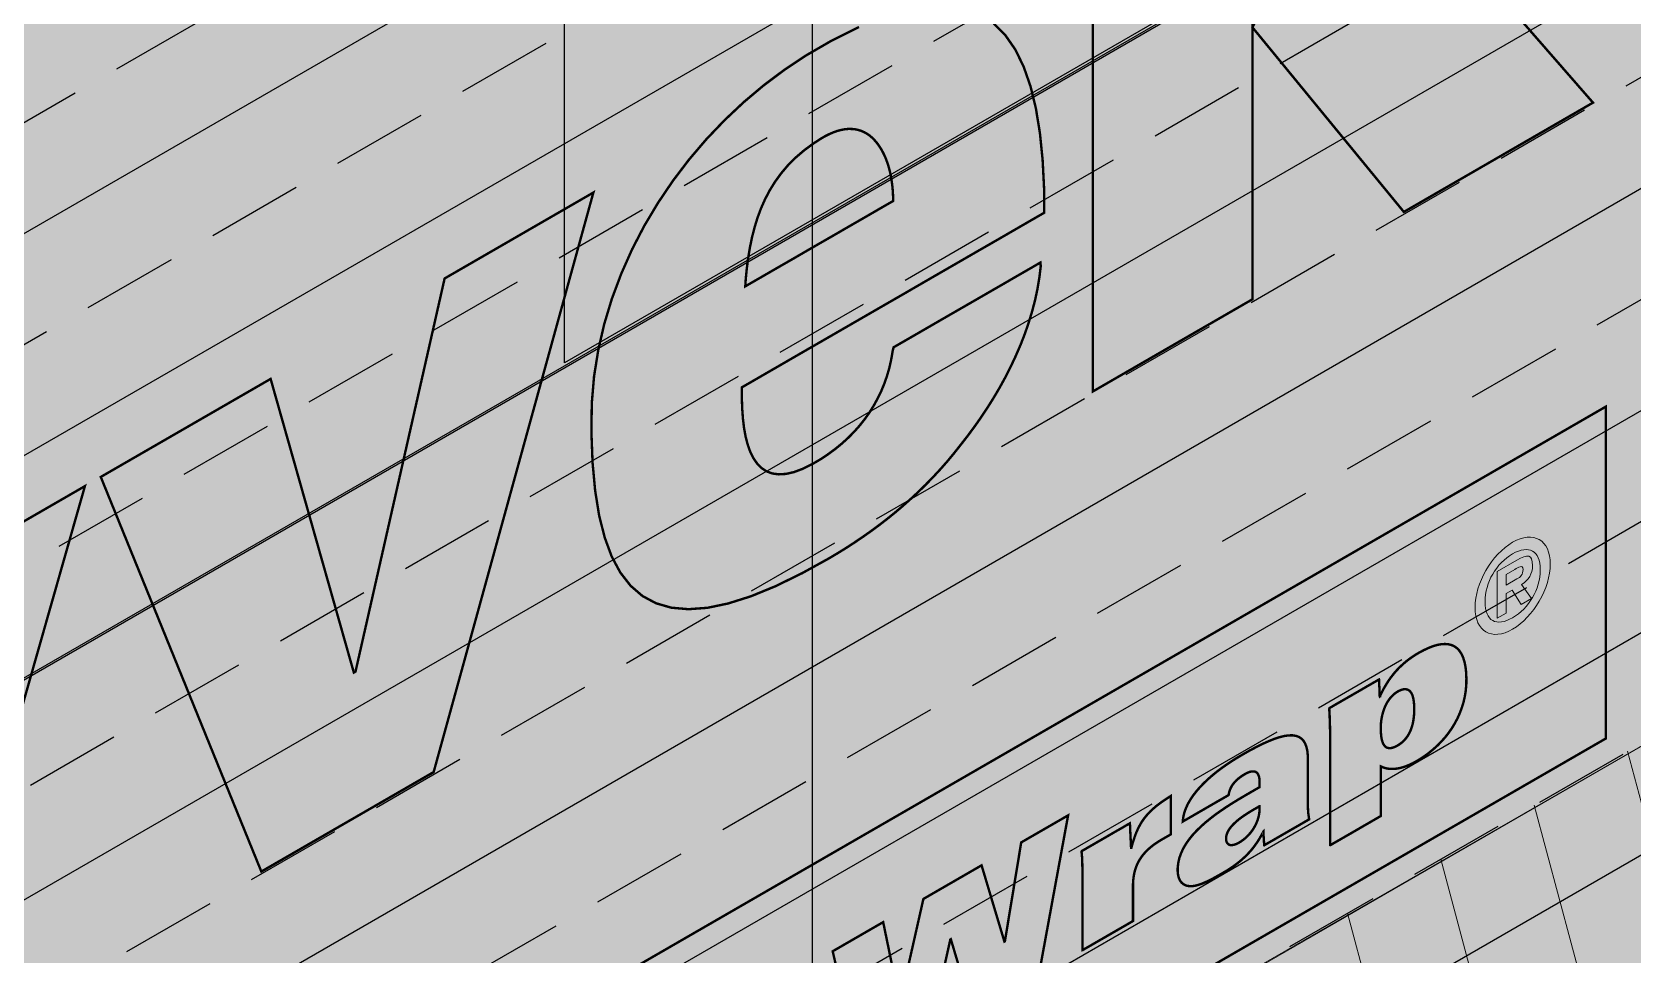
# Model space of a CAD drawing. Extents: x -263.2 to -212.2, y 313.3 to 379.3.
# Drawn here: x -242.835 to -239.714, y 363.277 to 365.076 of the extents above; entities that cross this region are included whole.
import ezdxf

# ---------------------------------------------------------------- set-up
doc = ezdxf.new("R2010")
doc.units = 0
doc.header["$LTSCALE"] = 1.5
doc.header["$MEASUREMENT"] = 0
doc.linetypes.add('DASHED', pattern=[0.75, 0.5, -0.25])
doc.layers.add('brick', color=250, linetype='CONTINUOUS', lineweight=5)
doc.layers.add('Metal Stud', color=250, linetype='CONTINUOUS', lineweight=18)
for name, color, linetype in [('DUPONTLOGO', 250, 'CONTINUOUS'), ('FASTENING', 250, 'CONTINUOUS'), ('StraightFlash', 252, 'CONTINUOUS'), ('STRUCTURE', 250, 'CONTINUOUS'), ('TEXT', 7, 'CONTINUOUS')]:
    doc.layers.add(name, color=color, linetype=linetype)
doc.layers.add('EXTERIOR INSULATION', color=7, linetype='CONTINUOUS', true_color=0xcdd69f)
doc.layers.add('Tyvek CommercialWrap', color=7, linetype='DASHED', true_color=0x00538e)
doc.styles.add('DETAILS', font='sanss___.ttf', dxfattribs={"height": 1})
doc.dimstyles.new('TYVEKDETAILS', dxfattribs={"dimscale": 6, "dimtxt": 1.5, "dimasz": 0.1, "dimexe": 0.75, "dimexo": 0.75, "dimgap": 0.75, "dimtad": 0, "dimtih": 1, "dimtoh": 1, "dimdec": 4, "dimzin": 0, "dimdsep": 46, "dimlunit": 4, "dimtxsty": 'DETAILS', "dimcen": 0.0625, "dimadec": 0, "dimazin": 0, "dimtfac": 1, "dimtdec": 4, "dimtofl": 0, "dimtmove": 0, "dimatfit": 3, "dimfxl": 1, "dimfrac": 2, "dimtolj": 1, "dimtzin": 0, "dimarcsym": 0})

# ---------------------------------------------------------------- blocks, each defined once
blk = doc.blocks.new('SS-DGG')
at = {"layer": 'STRUCTURE'}
h = blk.add_hatch(dxfattribs=at)
h.set_pattern_fill('AR-SAND', color=256, scale=0.25, style=0)
h.set_pattern_definition([(37.5, (15.99485, -57.45396), (-0.0157483, 0.481706), [0, -0.38, 0, -0.425, 0, -0.40625]), (7.5, (15.99485, -57.45396), (0.442444, 0.7055365), [0, -0.205, 0, -0.3425, 0, -0.13125]), (327.5, (15.68735, -57.45396), (0.7785355, 0.0014148), [0, -0.125, 0, -0.45, 0, -0.5875]), (317.5, (15.68735, -57.45396), (0.7515317, 0.219419), [0, -0.0625, 0, -0.295, 0, -0.3375])])
h.paths.add_polyline_path([(-0.0117, 0.0068), (-0.2192, 0.1179), (-8.1193, -4.4432), (-7.9193, -4.5587)])
h.paths.add_polyline_path([(-7.9076, -4.5654), (-8.1193, -4.4432, 0.022024), (-9.3058, -5.9412, 0.0603), (-9.803, -6.8341, 0.04506), (-10.1455, -7.9507, 0.020731), (-10.3947, -9.4372, -0.044799), (-10.5831, -10.3034, -0.020914), (-10.7727, -10.8302, -0.055655), (-11.0762, -11.3876, -0.016125), (-11.6807, -12.1961, -0.033704), (-12.1663, -12.7262), (-13.2257, -13.7367), (-13.0257, -13.8522), (-13.0257, -13.8776), (-12.0006, -12.8999, 0.033704), (-11.4932, -12.3459, 0.016125), (-10.8794, -11.525, 0.055655), (-10.5505, -10.9208, 0.020914), (-10.3541, -10.3752, 0.044799), (-10.1565, -9.467, -0.020731), (-9.9106, -8.0002, -0.04506), (-9.5808, -6.9248, -0.06032), (-9.1114, -6.0821, -0.022567)])
h.paths.add_polyline_path([(-13.0257, -13.8522), (-13.2257, -13.7367), (-13.2275, -16.9246), (-13.0257, -16.8081)])
h.paths.add_polyline_path([(-13.0257, -16.8081), (-13.2275, -16.9246), (-13.2289, -19.2531), (-13.0257, -19.1358)])
h.paths.add_polyline_path([(-13.0257, -19.1358), (-13.2289, -19.2531), (-13.2294, -20.135), (-13.0257, -20.2526)])
at = {"layer": 'STRUCTURE', "true_color": 0xffff42}
blk.add_hatch(color=51, dxfattribs=at).paths.add_polyline_path([(-9.9106, -8.0002, 0.020731), (-10.1565, -9.467, -0.044799), (-10.3541, -10.3752, -0.020914), (-10.5505, -10.9208, -0.055655), (-10.8794, -11.525, -0.016125), (-11.4932, -12.3459, -0.033704), (-12.0006, -12.8999), (-13.0257, -13.8776), (-13.0257, -20.2526), (0, -12.7322), (0, 0), (-7.9076, -4.5654, 0.022896), (-9.128, -6.105, 0.058555), (-9.5808, -6.9248, 0.04506)])
blk = doc.blocks.new('CW logo')
at = {"layer": 'DUPONTLOGO', "lineweight": 35, "true_color": 0x00538e}
h = blk.add_hatch(color=154, dxfattribs=at)
h.paths.add_polyline_path([(0, 2.3551), (-0.3621, 2.1461), (-0.3621, 2.4109), (0.6981, 3.023), (0.6981, 2.7582), (0.3277, 2.5443), (0.3277, 1.443), (0, 1.2538)])
h.paths.add_polyline_path([(1.5206, 3.0816), (1.0732, 1.5101), (0.7864, 1.3445), (0.9027, 1.7466), (0.5586, 2.5262), (0.8913, 2.7183), (1.0535, 2.1515), (1.0568, 2.1534), (1.2338, 2.916)])
h.paths.add_polyline_path([(1.8645, 2.3303), (1.5515, 3.0995), (1.8826, 3.2906), (2.0448, 2.7182), (2.0481, 2.7201), (2.2218, 3.4864), (2.5118, 3.6539), (2.2004, 2.5242)])
h.paths.add_polyline_path([(2.8011, 3.2741), (2.8012, 3.2529), (2.8019, 3.2325), (2.8033, 3.2131), (2.8055, 3.1948), (2.8086, 3.1778), (2.8127, 3.1622), (2.8177, 3.1481), (2.8239, 3.1358), (2.8312, 3.1253), (2.8397, 3.1167), (2.8495, 3.1104), (2.8606, 3.1062), (2.8732, 3.1046), (2.8873, 3.1054), (2.903, 3.109), (2.9202, 3.1155), (2.9392, 3.1249), (2.9553, 3.1344), (2.9695, 3.1439), (2.9831, 3.1539), (2.996, 3.1644), (3.0082, 3.1755), (3.0197, 3.1871), (3.0304, 3.1991), (3.0404, 3.2117), (3.0497, 3.2247), (3.0581, 3.2382), (3.0658, 3.2522), (3.0728, 3.2665), (3.0789, 3.2813), (3.0842, 3.2965), (3.0887, 3.312), (3.0923, 3.328), (3.0951, 3.3443), (3.097, 3.3522), (3.1027, 3.3555), (3.1133, 3.3616), (3.1279, 3.37), (3.1459, 3.3804), (3.1668, 3.3925), (3.1896, 3.4057), (3.2139, 3.4197), (3.2389, 3.4341), (3.2639, 3.4485), (3.2883, 3.4626), (3.3114, 3.4759), (3.3324, 3.4881), (3.3508, 3.4987), (3.3659, 3.5074), (3.3769, 3.5138), (3.3832, 3.5174), (3.3839, 3.5107), (3.3812, 3.4883), (3.3775, 3.466), (3.3727, 3.4438), (3.3669, 3.4217), (3.3602, 3.3998), (3.3527, 3.378), (3.3443, 3.3565), (3.3351, 3.3353), (3.3253, 3.3144), (3.3148, 3.2937), (3.3037, 3.2735), (3.292, 3.2537), (3.2798, 3.2342), (3.2672, 3.2153), (3.2542, 3.1968), (3.2409, 3.1789), (3.2274, 3.1616), (3.2146, 3.1454), (3.2015, 3.1296), (3.1879, 3.1142), (3.174, 3.0992), (3.1598, 3.0846), (3.1453, 3.0704), (3.1305, 3.0567), (3.1154, 3.0433), (3.1001, 3.0303), (3.0845, 3.0177), (3.0687, 3.0055), (3.0527, 2.9937), (3.0365, 2.9823), (3.0201, 2.9712), (3.0036, 2.9605), (2.9869, 2.9502), (2.9702, 2.9403), (2.9189, 2.912), (2.867, 2.8866), (2.819, 2.8669), (2.7747, 2.8529), (2.7342, 2.8444), (2.6973, 2.8417), (2.6639, 2.8446), (2.634, 2.8532), (2.6075, 2.8674), (2.5843, 2.8874), (2.5643, 2.9131), (2.5475, 2.9444), (2.5338, 2.9816), (2.523, 3.0244), (2.5152, 3.073), (2.5102, 3.1274), (2.5079, 3.1875), (2.5087, 3.2437), (2.5131, 3.2956), (2.5213, 3.3468), (2.5329, 3.3974), (2.5479, 3.447), (2.5661, 3.4956), (2.5872, 3.5431), (2.6111, 3.5892), (2.6378, 3.6338), (2.6669, 3.6769), (2.6983, 3.7182), (2.7319, 3.7576), (2.7675, 3.7949), (2.8049, 3.8301), (2.844, 3.863), (2.8846, 3.8934), (2.9265, 3.9212), (2.9757, 3.9497), (3.0296, 3.9767), (3.0792, 3.9968), (3.1245, 4.0102), (3.1656, 4.0171), (3.2028, 4.0177), (3.2362, 4.0122), (3.2659, 4.0008), (3.292, 3.9836), (3.3147, 3.9608), (3.3342, 3.9327), (3.3505, 3.8994), (3.3639, 3.861), (3.3744, 3.8179), (3.3822, 3.7701), (3.3875, 3.7179), (3.3904, 3.6614), (3.3907, 3.6145), (3.3825, 3.6098), (3.3641, 3.5992), (3.3368, 3.5834), (3.3021, 3.5633), (3.2612, 3.5398), (3.2157, 3.5135), (3.1668, 3.4853), (3.1161, 3.4559), (3.0647, 3.4263), (3.0143, 3.3972), (2.966, 3.3693), (2.9214, 3.3436), (2.8818, 3.3207), (2.8486, 3.3015), (2.8232, 3.2868), (2.8069, 3.2774)])
h.paths.add_polyline_path([(3.4854, 3.2661), (3.4854, 4.6323), (3.7967, 4.812), (3.7967, 3.4459)])
h.paths.add_polyline_path([(3.7967, 3.9757), (4.0803, 4.5594), (4.4195, 4.7553), (4.1409, 4.1952), (4.4604, 3.8291), (4.0917, 3.6161)])
h.paths.add_polyline_path([(3.0072, 3.5861), (3.031, 3.5998), (3.0523, 3.6121), (3.0702, 3.6225), (3.0841, 3.6305), (3.0961, 3.6374), (3.096, 3.6468), (3.0955, 3.6559), (3.0948, 3.6649), (3.0937, 3.6736), (3.0924, 3.6821), (3.0908, 3.6904), (3.0889, 3.6984), (3.0868, 3.7061), (3.0843, 3.7135), (3.0816, 3.7207), (3.0786, 3.7275), (3.0753, 3.734), (3.0718, 3.7402), (3.0679, 3.746), (3.0639, 3.7514), (3.0595, 3.7564), (3.0549, 3.761), (3.0501, 3.7651), (3.0449, 3.7686), (3.0396, 3.7716), (3.0339, 3.7741), (3.028, 3.7759), (3.0218, 3.7772), (3.0154, 3.7778), (3.0087, 3.7779), (3.0018, 3.7772), (2.9946, 3.7759), (2.9871, 3.7739), (2.9794, 3.7711), (2.9714, 3.7677), (2.9631, 3.7635), (2.9546, 3.7585), (2.9405, 3.7493), (2.9224, 3.736), (2.9059, 3.7218), (2.8911, 3.707), (2.8779, 3.6914), (2.8661, 3.6752), (2.8557, 3.6584), (2.8466, 3.6411), (2.8386, 3.6232), (2.8318, 3.6048), (2.826, 3.586), (2.8211, 3.5668), (2.817, 3.5472), (2.8137, 3.5272), (2.811, 3.5069), (2.8089, 3.4864), (2.8079, 3.471), (2.8125, 3.4737), (2.8227, 3.4796), (2.8377, 3.4882), (2.8565, 3.4991), (2.8785, 3.5118), (2.9029, 3.5258), (2.9287, 3.5408), (2.9552, 3.5561), (2.9817, 3.5713)], flags=16)
at = {"layer": 'DUPONTLOGO', "color": 154, "lineweight": 35, "true_color": 0x00538e, "const_width": 0.00471}
for points in [[(3.4854, 3.2661), (3.4854, 4.6323), (3.7967, 4.812), (3.7967, 3.4459), (3.4854, 3.2661)], [(3.7967, 3.9757), (4.0803, 4.5594), (4.4195, 4.7553), (4.1409, 4.1952), (4.4604, 3.8291), (4.0917, 3.6161), (3.7967, 3.9757)], [(3.292, 3.9836), (3.3147, 3.9608), (3.3342, 3.9327), (3.3505, 3.8994), (3.3639, 3.861), (3.3744, 3.8179), (3.3822, 3.7701), (3.3875, 3.7179), (3.3904, 3.6614), (3.3907, 3.6145), (3.3825, 3.6098), (3.3641, 3.5992), (3.3368, 3.5834), (3.3021, 3.5633), (3.2612, 3.5398), (3.2157, 3.5135), (3.1668, 3.4853), (3.1161, 3.4559), (3.0647, 3.4263), (3.0143, 3.3972), (2.966, 3.3693), (2.9214, 3.3436), (2.8818, 3.3207), (2.8486, 3.3015), (2.8232, 3.2868), (2.8069, 3.2774), (2.8011, 3.2741), (2.8012, 3.2529), (2.8019, 3.2325), (2.8033, 3.2131), (2.8055, 3.1948), (2.8086, 3.1778), (2.8127, 3.1622), (2.8177, 3.1481), (2.8239, 3.1358), (2.8312, 3.1253), (2.8397, 3.1167), (2.8495, 3.1104), (2.8606, 3.1062), (2.8732, 3.1046), (2.8873, 3.1054), (2.903, 3.109), (2.9202, 3.1155), (2.9392, 3.1249), (2.9553, 3.1344), (2.9695, 3.1439), (2.9831, 3.1539), (2.996, 3.1644), (3.0082, 3.1755), (3.0197, 3.1871), (3.0304, 3.1991), (3.0404, 3.2117), (3.0497, 3.2247), (3.0581, 3.2382), (3.0658, 3.2522), (3.0728, 3.2665), (3.0789, 3.2813), (3.0842, 3.2965), (3.0887, 3.312), (3.0923, 3.328), (3.0951, 3.3443), (3.097, 3.3522), (3.1027, 3.3555), (3.1133, 3.3616), (3.1279, 3.37), (3.1459, 3.3804), (3.1668, 3.3925), (3.1896, 3.4057), (3.2139, 3.4197), (3.2389, 3.4341), (3.2639, 3.4485), (3.2883, 3.4626), (3.3114, 3.4759), (3.3324, 3.4881), (3.3508, 3.4987), (3.3659, 3.5074), (3.3769, 3.5138), (3.3832, 3.5174), (3.3839, 3.5107), (3.3812, 3.4883), (3.3775, 3.466), (3.3727, 3.4438), (3.3669, 3.4217), (3.3602, 3.3998), (3.3527, 3.378), (3.3443, 3.3565), (3.3351, 3.3353), (3.3253, 3.3144), (3.3148, 3.2937), (3.3037, 3.2735), (3.292, 3.2537), (3.2798, 3.2342), (3.2672, 3.2153), (3.2542, 3.1968), (3.2409, 3.1789), (3.2274, 3.1616), (3.2146, 3.1454), (3.2015, 3.1296), (3.1879, 3.1142), (3.174, 3.0992), (3.1598, 3.0846), (3.1453, 3.0704), (3.1305, 3.0567), (3.1154, 3.0433), (3.1001, 3.0303), (3.0845, 3.0177), (3.0687, 3.0055), (3.0527, 2.9937), (3.0365, 2.9823), (3.0201, 2.9712), (3.0036, 2.9605), (2.9869, 2.9502), (2.9702, 2.9403), (2.9189, 2.912), (2.867, 2.8866), (2.819, 2.8669), (2.7747, 2.8529), (2.7342, 2.8444), (2.6973, 2.8417), (2.6639, 2.8446), (2.634, 2.8532), (2.6075, 2.8674), (2.5843, 2.8874), (2.5643, 2.9131), (2.5475, 2.9444), (2.5338, 2.9816), (2.523, 3.0244), (2.5152, 3.073), (2.5102, 3.1274), (2.5079, 3.1875), (2.5087, 3.2437), (2.5131, 3.2956), (2.5213, 3.3468), (2.5329, 3.3974), (2.5479, 3.447), (2.5661, 3.4956), (2.5872, 3.5431), (2.6111, 3.5892), (2.6378, 3.6338), (2.6669, 3.6769), (2.6983, 3.7182), (2.7319, 3.7576), (2.7675, 3.7949), (2.8049, 3.8301), (2.844, 3.863), (2.8846, 3.8934), (2.9265, 3.9212), (2.9757, 3.9497), (3.0296, 3.9767)], [(1.8645, 2.3303), (1.5515, 3.0995), (1.8826, 3.2906), (2.0448, 2.7182), (2.0481, 2.7201), (2.2218, 3.4864), (2.5118, 3.6539), (2.2004, 2.5242), (1.8645, 2.3303)], [(4.4855, 2.5897), (4.4855, 3.2366), (0, 0.647), (0, 0), (4.4855, 2.5897)], [(1.5206, 3.0816), (1.0732, 1.5101), (0.7864, 1.3445), (0.9027, 1.7466), (0.5586, 2.5262), (0.8913, 2.7183), (1.0535, 2.1515), (1.0568, 2.1534), (1.2338, 2.916), (1.5206, 3.0816)], [(2.9783, 2.1749), (3.0767, 2.2317), (3.1089, 2.0759), (3.1098, 2.0765), (3.1551, 2.2769), (3.2685, 2.3424), (3.313, 2.1938), (3.314, 2.1944), (3.3458, 2.3871), (3.4372, 2.4398), (3.3799, 2.1277), (3.2517, 2.0537), (3.2086, 2.1984), (3.2076, 2.1978), (3.1641, 2.0031), (3.0349, 1.9285), (2.9783, 2.1749)]]:
    blk.add_lwpolyline(points, dxfattribs=at)
for points in [[(3.0961, 3.6374), (3.096, 3.6468), (3.0955, 3.6559), (3.0948, 3.6649), (3.0937, 3.6736), (3.0924, 3.6821), (3.0908, 3.6904), (3.0889, 3.6984), (3.0868, 3.7061), (3.0843, 3.7135), (3.0816, 3.7207), (3.0786, 3.7275), (3.0753, 3.734), (3.0718, 3.7402), (3.0679, 3.746), (3.0639, 3.7514), (3.0595, 3.7564), (3.0549, 3.761), (3.0501, 3.7651), (3.0449, 3.7686), (3.0396, 3.7716), (3.0339, 3.7741), (3.028, 3.7759), (3.0218, 3.7772), (3.0154, 3.7778), (3.0087, 3.7779), (3.0018, 3.7772), (2.9946, 3.7759), (2.9871, 3.7739), (2.9794, 3.7711), (2.9714, 3.7677), (2.9631, 3.7635), (2.9546, 3.7585), (2.9405, 3.7493), (2.9224, 3.736), (2.9059, 3.7218), (2.8911, 3.707), (2.8779, 3.6914), (2.8661, 3.6752), (2.8557, 3.6584), (2.8466, 3.6411), (2.8386, 3.6232), (2.8318, 3.6048), (2.826, 3.586), (2.8211, 3.5668), (2.817, 3.5472), (2.8137, 3.5272), (2.811, 3.5069), (2.8089, 3.4864), (2.8079, 3.471), (2.8125, 3.4737), (2.8227, 3.4796), (2.8377, 3.4882), (2.8565, 3.4991), (2.8785, 3.5118), (2.9029, 3.5258), (2.9287, 3.5408), (2.9552, 3.5561), (2.9817, 3.5713), (3.0072, 3.5861), (3.031, 3.5998), (3.0523, 3.6121), (3.0702, 3.6225), (3.0841, 3.6305), (3.093, 3.6356)], [(3.9483, 2.5764), (3.9482, 2.5799), (3.9482, 2.5837), (3.9482, 2.5875), (3.9481, 2.5915), (3.9481, 2.5956), (3.948, 2.5998), (3.9479, 2.6041), (3.9478, 2.6084), (3.9477, 2.6128), (3.9476, 2.6172), (3.9475, 2.6216), (3.9473, 2.626), (3.9471, 2.6303), (3.947, 2.6347), (3.9468, 2.6389), (3.9465, 2.6431), (3.9463, 2.6473), (3.9466, 2.6489), (3.9487, 2.6501), (3.9523, 2.6522), (3.9572, 2.6551), (3.9633, 2.6586), (3.9703, 2.6626), (3.9779, 2.667), (3.9861, 2.6717), (3.9944, 2.6765), (4.0028, 2.6813), (4.0109, 2.686), (4.0186, 2.6905), (4.0257, 2.6946), (4.0318, 2.6981), (4.0369, 2.701), (4.0406, 2.7032), (4.0428, 2.7045), (4.0433, 2.7047), (4.0434, 2.7043), (4.0434, 2.7032), (4.0435, 2.7017), (4.0435, 2.6998), (4.0436, 2.6975), (4.0437, 2.695), (4.0438, 2.6923), (4.044, 2.6895), (4.0441, 2.6867), (4.0442, 2.6839), (4.0443, 2.6812), (4.0444, 2.6788), (4.0445, 2.6766), (4.0445, 2.6747), (4.0446, 2.6733), (4.0446, 2.6723), (4.0447, 2.672), (4.0447, 2.672), (4.0447, 2.672), (4.0447, 2.672), (4.0447, 2.672), (4.0448, 2.6721), (4.0448, 2.6721), (4.0449, 2.6721), (4.045, 2.6721), (4.045, 2.6722), (4.0451, 2.6722), (4.0451, 2.6722), (4.0452, 2.6723), (4.0452, 2.6723), (4.0453, 2.6723), (4.0453, 2.6723), (4.0453, 2.6724), (4.0453, 2.6724), (4.0467, 2.6754), (4.0495, 2.681), (4.0523, 2.6865), (4.0554, 2.6919), (4.0586, 2.6972), (4.062, 2.7025), (4.0656, 2.7077), (4.0695, 2.7127), (4.0735, 2.7177), (4.0778, 2.7226), (4.0823, 2.7273), (4.0871, 2.7319), (4.0921, 2.7364), (4.0973, 2.7408), (4.1029, 2.745), (4.1087, 2.7491), (4.1148, 2.7531), (4.1217, 2.7572), (4.1311, 2.7621), (4.14, 2.7663), (4.1486, 2.7696), (4.1568, 2.772), (4.1645, 2.7734), (4.1717, 2.7739), (4.1785, 2.7734), (4.1847, 2.7718), (4.1904, 2.7692), (4.1955, 2.7655), (4.2001, 2.7606), (4.204, 2.7546), (4.2073, 2.7474), (4.2099, 2.739), (4.2119, 2.7293), (4.2131, 2.7184), (4.2136, 2.7061), (4.2134, 2.6941), (4.2123, 2.6826), (4.2105, 2.6713), (4.208, 2.6603), (4.2047, 2.6496), (4.2008, 2.6392), (4.1963, 2.6291), (4.1911, 2.6193), (4.1854, 2.6099), (4.1791, 2.6008), (4.1723, 2.5921), (4.1649, 2.5838), (4.1572, 2.5759), (4.1489, 2.5685), (4.1403, 2.5614), (4.1313, 2.5548), (4.1219, 2.5487), (4.1143, 2.5443), (4.1092, 2.5415), (4.1042, 2.5391), (4.0993, 2.537), (4.0946, 2.5352), (4.09, 2.5337), (4.0856, 2.5325), (4.0813, 2.5315), (4.0772, 2.5309), (4.0732, 2.5304), (4.0693, 2.5303), (4.0656, 2.5304), (4.0621, 2.5307), (4.0586, 2.5312), (4.0554, 2.532), (4.0522, 2.533), (4.0493, 2.5342), (4.0467, 2.5354), (4.0467, 2.5343), (4.0467, 2.5316), (4.0467, 2.5273), (4.0467, 2.5218), (4.0467, 2.5153), (4.0467, 2.508), (4.0467, 2.5001), (4.0467, 2.4919), (4.0467, 2.4835), (4.0467, 2.4752), (4.0467, 2.4673), (4.0467, 2.4599), (4.0467, 2.4532), (4.0467, 2.4475), (4.0467, 2.443), (4.0467, 2.4399), (4.0467, 2.4385), (4.0462, 2.4382), (4.0439, 2.4369), (4.0401, 2.4347), (4.035, 2.4317), (4.0287, 2.4281), (4.0216, 2.424), (4.0138, 2.4195), (4.0055, 2.4147), (3.9971, 2.4098), (3.9886, 2.4049), (3.9804, 2.4002), (3.9726, 2.3957), (3.9655, 2.3916), (3.9594, 2.3881), (3.9543, 2.3852), (3.9507, 2.383), (3.9486, 2.3818), (3.9482, 2.3819), (3.9482, 2.385), (3.9482, 2.3915), (3.9482, 2.4007), (3.9482, 2.4123), (3.9482, 2.4259), (3.9482, 2.4409), (3.9482, 2.457), (3.9482, 2.4736), (3.9482, 2.4904), (3.9482, 2.5069), (3.9482, 2.5227), (3.9483, 2.5372), (3.9483, 2.5501), (3.9483, 2.5609), (3.9483, 2.5692), (3.9483, 2.5745)], [(4.0791, 2.5757), (4.0839, 2.5788), (4.0883, 2.5822), (4.0922, 2.5859), (4.0956, 2.5898), (4.0987, 2.5939), (4.1013, 2.5982), (4.1036, 2.6027), (4.1056, 2.6073), (4.1072, 2.6121), (4.1086, 2.6169), (4.1097, 2.6217), (4.1105, 2.6267), (4.1111, 2.6316), (4.1116, 2.6364), (4.1118, 2.6413), (4.1119, 2.646), (4.1119, 2.6514), (4.1116, 2.6567), (4.1111, 2.6616), (4.1104, 2.6662), (4.1095, 2.6703), (4.1083, 2.674), (4.1069, 2.6772), (4.1052, 2.6799), (4.1033, 2.6822), (4.101, 2.6839), (4.0985, 2.6851), (4.0958, 2.6857), (4.0927, 2.6858), (4.0893, 2.6852), (4.0856, 2.684), (4.0816, 2.6822), (4.0776, 2.6799), (4.074, 2.6773), (4.0706, 2.6744), (4.0675, 2.6712), (4.0645, 2.6677), (4.0617, 2.6639), (4.0591, 2.6598), (4.0568, 2.6555), (4.0547, 2.6509), (4.0528, 2.6461), (4.0512, 2.6411), (4.0498, 2.636), (4.0486, 2.6306), (4.0477, 2.6252), (4.0471, 2.6196), (4.0468, 2.6139), (4.0467, 2.6084), (4.0468, 2.6037), (4.0471, 2.5992), (4.0475, 2.5948), (4.0481, 2.5906), (4.0489, 2.5866), (4.05, 2.583), (4.0513, 2.5798), (4.053, 2.5769), (4.0549, 2.5745), (4.0572, 2.5727), (4.0598, 2.5714), (4.0628, 2.5708), (4.0662, 2.5709), (4.07, 2.5717), (4.0743, 2.5733)], [(3.6608, 2.4278), (3.6612, 2.4322), (3.6618, 2.4367), (3.6627, 2.441), (3.6639, 2.4454), (3.6653, 2.4497), (3.667, 2.454), (3.6689, 2.4583), (3.671, 2.4626), (3.6733, 2.4668), (3.6759, 2.471), (3.6786, 2.4752), (3.6815, 2.4793), (3.6846, 2.4833), (3.6878, 2.4874), (3.6913, 2.4914), (3.6948, 2.4953), (3.6985, 2.4992), (3.7023, 2.5031), (3.7063, 2.5069), (3.7103, 2.5107), (3.7144, 2.5143), (3.7186, 2.5179), (3.7229, 2.5215), (3.7273, 2.525), (3.7317, 2.5284), (3.7361, 2.5317), (3.7406, 2.5349), (3.7452, 2.5381), (3.7497, 2.5412), (3.7542, 2.5442), (3.7588, 2.5471), (3.7633, 2.55), (3.7678, 2.5527), (3.7723, 2.5554), (3.7768, 2.558), (3.7901, 2.5656), (3.8038, 2.5729), (3.8166, 2.5793), (3.8285, 2.5846), (3.8395, 2.589), (3.8496, 2.5923), (3.8588, 2.5945), (3.8672, 2.5957), (3.8747, 2.5958), (3.8813, 2.5948), (3.8871, 2.5927), (3.892, 2.5895), (3.8961, 2.5851), (3.8994, 2.5796), (3.9019, 2.5729), (3.9036, 2.565), (3.9045, 2.5559), (3.9047, 2.5488), (3.9047, 2.5474), (3.9047, 2.5445), (3.9047, 2.5403), (3.9047, 2.5349), (3.9047, 2.5286), (3.9047, 2.5216), (3.9047, 2.5142), (3.9047, 2.5064), (3.9047, 2.4985), (3.9047, 2.4907), (3.9047, 2.4832), (3.9047, 2.4763), (3.9047, 2.4701), (3.9047, 2.4648), (3.9047, 2.4606), (3.9047, 2.4578), (3.9047, 2.4565), (3.9047, 2.4555), (3.9047, 2.4543), (3.9048, 2.4531), (3.9048, 2.4518), (3.9049, 2.4505), (3.905, 2.4493), (3.9051, 2.448), (3.9052, 2.4466), (3.9053, 2.4453), (3.9054, 2.4439), (3.9056, 2.4425), (3.9058, 2.4411), (3.9059, 2.4396), (3.9062, 2.4381), (3.9064, 2.4366), (3.9066, 2.435), (3.9069, 2.4334), (3.9071, 2.432), (3.906, 2.4314), (3.9034, 2.4299), (3.8995, 2.4277), (3.8945, 2.4248), (3.8887, 2.4214), (3.8821, 2.4176), (3.8751, 2.4136), (3.8677, 2.4093), (3.8602, 2.405), (3.8528, 2.4007), (3.8457, 2.3966), (3.8391, 2.3928), (3.8331, 2.3893), (3.8279, 2.3864), (3.8238, 2.384), (3.821, 2.3824), (3.8196, 2.3815), (3.8195, 2.3816), (3.8194, 2.3821), (3.8194, 2.3831), (3.8193, 2.3844), (3.8192, 2.3861), (3.8191, 2.3879), (3.8189, 2.39), (3.8188, 2.3922), (3.8186, 2.3945), (3.8185, 2.3968), (3.8183, 2.399), (3.8182, 2.4011), (3.8181, 2.403), (3.818, 2.4048), (3.8179, 2.4062), (3.8178, 2.4073), (3.8178, 2.408), (3.8176, 2.4078), (3.8143, 2.4015), (3.8108, 2.3955), (3.8073, 2.3897), (3.8035, 2.3842), (3.7997, 2.3789), (3.7957, 2.3738), (3.7915, 2.369), (3.7872, 2.3643), (3.7827, 2.3598), (3.7781, 2.3555), (3.7733, 2.3513), (3.7684, 2.3473), (3.7633, 2.3434), (3.758, 2.3396), (3.7526, 2.336), (3.7471, 2.3324), (3.7413, 2.329), (3.7366, 2.3262), (3.733, 2.3242), (3.7294, 2.3222), (3.7259, 2.3202), (3.7224, 2.3183), (3.7189, 2.3164), (3.7154, 2.3146), (3.712, 2.3129), (3.7086, 2.3113), (3.7054, 2.3098), (3.7022, 2.3084), (3.699, 2.3071), (3.696, 2.3059), (3.693, 2.3049), (3.6902, 2.304), (3.6875, 2.3033), (3.6849, 2.3027), (3.6824, 2.3023), (3.6795, 2.3019), (3.6767, 2.3018), (3.6739, 2.3019), (3.6713, 2.3022), (3.6687, 2.3027), (3.6663, 2.3035), (3.6639, 2.3046), (3.6618, 2.3059), (3.6598, 2.3075), (3.6579, 2.3093), (3.6563, 2.3115), (3.6548, 2.3139), (3.6535, 2.3167), (3.6525, 2.3197), (3.6517, 2.3231), (3.6511, 2.3268), (3.6508, 2.3308), (3.6508, 2.3372), (3.6519, 2.3469), (3.654, 2.3565), (3.6573, 2.3658), (3.6615, 2.3749), (3.6667, 2.3839), (3.6728, 2.3926), (3.6797, 2.4012), (3.6874, 2.4096), (3.6958, 2.4178), (3.7049, 2.4259), (3.7145, 2.4337), (3.7246, 2.4415), (3.7352, 2.449), (3.7462, 2.4564), (3.7576, 2.4637), (3.7692, 2.4708), (3.781, 2.4778), (3.7834, 2.4792), (3.7841, 2.4796), (3.7851, 2.4802), (3.7865, 2.481), (3.7883, 2.482), (3.7902, 2.4831), (3.7923, 2.4844), (3.7946, 2.4857), (3.7969, 2.487), (3.7992, 2.4883), (3.8014, 2.4896), (3.8036, 2.4909), (3.8055, 2.492), (3.8072, 2.493), (3.8086, 2.4938), (3.8096, 2.4944), (3.8102, 2.4947), (3.8104, 2.4948), (3.8104, 2.495), (3.8104, 2.4953), (3.8104, 2.4958), (3.8104, 2.4964), (3.8104, 2.4971), (3.8104, 2.498), (3.8104, 2.4988), (3.8104, 2.4998), (3.8104, 2.5007), (3.8104, 2.5016), (3.8104, 2.5025), (3.8104, 2.5033), (3.8104, 2.504), (3.8104, 2.5047), (3.8104, 2.5052), (3.8104, 2.5055), (3.8104, 2.5057), (3.8103, 2.5076), (3.8102, 2.5102), (3.8099, 2.5127), (3.8094, 2.515), (3.8087, 2.5172), (3.8079, 2.5191), (3.8069, 2.5209), (3.8057, 2.5224), (3.8043, 2.5236), (3.8027, 2.5246), (3.8008, 2.5252), (3.7988, 2.5255), (3.7965, 2.5255), (3.7939, 2.5252), (3.7911, 2.5245), (3.788, 2.5233), (3.7847, 2.5218), (3.7811, 2.5198), (3.7774, 2.5175), (3.774, 2.5152), (3.7709, 2.5129), (3.768, 2.5106), (3.7654, 2.5083), (3.7631, 2.5059), (3.761, 2.5035), (3.7591, 2.5012), (3.7574, 2.4988), (3.7559, 2.4965), (3.7547, 2.4941), (3.7536, 2.4918), (3.7526, 2.4894), (3.7518, 2.4871), (3.7512, 2.4848), (3.7507, 2.4826), (3.7503, 2.4804), (3.7499, 2.4793), (3.7482, 2.4783), (3.745, 2.4764), (3.7406, 2.4739), (3.7352, 2.4708), (3.7289, 2.4672), (3.722, 2.4632), (3.7147, 2.459), (3.7071, 2.4546), (3.6995, 2.4502), (3.6921, 2.4459), (3.6849, 2.4418), (3.6784, 2.438), (3.6726, 2.4346), (3.6677, 2.4318), (3.664, 2.4297), (3.6616, 2.4283)], [(3.4653, 2.2987), (3.4653, 2.3038), (3.4653, 2.3088), (3.4653, 2.3137), (3.4653, 2.3185), (3.4653, 2.3232), (3.4652, 2.3278), (3.4652, 2.3323), (3.4651, 2.3366), (3.465, 2.3408), (3.4649, 2.3449), (3.4648, 2.3488), (3.4646, 2.3526), (3.4645, 2.3562), (3.4643, 2.3596), (3.464, 2.3629), (3.4637, 2.366), (3.4634, 2.3689), (3.4637, 2.3701), (3.4656, 2.3713), (3.4692, 2.3733), (3.474, 2.3761), (3.4799, 2.3795), (3.4867, 2.3834), (3.4941, 2.3877), (3.502, 2.3922), (3.5101, 2.3969), (3.5182, 2.4016), (3.5261, 2.4062), (3.5336, 2.4105), (3.5405, 2.4144), (3.5465, 2.4179), (3.5514, 2.4208), (3.555, 2.4229), (3.5572, 2.4241), (3.5576, 2.4243), (3.5577, 2.4236), (3.5577, 2.4221), (3.5579, 2.4199), (3.558, 2.4171), (3.5582, 2.4137), (3.5583, 2.4101), (3.5585, 2.4061), (3.5587, 2.402), (3.5589, 2.3979), (3.5591, 2.3938), (3.5593, 2.3899), (3.5595, 2.3862), (3.5597, 2.383), (3.5598, 2.3803), (3.5599, 2.3782), (3.56, 2.3768), (3.56, 2.3763), (3.56, 2.3763), (3.56, 2.3763), (3.56, 2.3763), (3.5601, 2.3763), (3.5601, 2.3763), (3.5602, 2.3764), (3.5602, 2.3764), (3.5603, 2.3764), (3.5603, 2.3764), (3.5604, 2.3765), (3.5604, 2.3765), (3.5605, 2.3765), (3.5605, 2.3766), (3.5606, 2.3766), (3.5606, 2.3766), (3.5606, 2.3766), (3.5606, 2.3766), (3.5619, 2.3817), (3.5645, 2.3905), (3.5672, 2.3987), (3.5701, 2.4063), (3.5733, 2.4134), (3.5767, 2.4201), (3.5803, 2.4263), (3.5842, 2.4321), (3.5884, 2.4375), (3.5928, 2.4427), (3.5975, 2.4476), (3.6025, 2.4523), (3.6078, 2.4569), (3.6134, 2.4613), (3.6193, 2.4656), (3.6255, 2.4699), (3.6321, 2.4742), (3.6377, 2.4777), (3.6377, 2.4767), (3.6377, 2.4745), (3.6377, 2.4711), (3.6377, 2.4668), (3.6377, 2.4617), (3.6377, 2.456), (3.6377, 2.4499), (3.6377, 2.4436), (3.6377, 2.4371), (3.6377, 2.4307), (3.6377, 2.4246), (3.6377, 2.4189), (3.6377, 2.4138), (3.6377, 2.4095), (3.6377, 2.4062), (3.6377, 2.4039), (3.6377, 2.4029), (3.6376, 2.4028), (3.6371, 2.4026), (3.6364, 2.4022), (3.6354, 2.4016), (3.6342, 2.4009), (3.6329, 2.4001), (3.6314, 2.3993), (3.6299, 2.3984), (3.6283, 2.3975), (3.6267, 2.3966), (3.6252, 2.3957), (3.6237, 2.3949), (3.6224, 2.3941), (3.6213, 2.3935), (3.6204, 2.3929), (3.6197, 2.3926), (3.6193, 2.3923), (3.616, 2.3904), (3.6092, 2.386), (3.6029, 2.3816), (3.5972, 2.377), (3.5921, 2.3724), (3.5874, 2.3676), (3.5832, 2.3628), (3.5795, 2.3578), (3.5762, 2.3527), (3.5734, 2.3475), (3.5709, 2.3422), (3.5689, 2.3368), (3.5672, 2.3312), (3.5659, 2.3255), (3.5649, 2.3198), (3.5642, 2.3139), (3.5638, 2.3078), (3.5637, 2.3022), (3.5637, 2.3015), (3.5637, 2.2995), (3.5637, 2.2965), (3.5637, 2.2926), (3.5637, 2.2881), (3.5637, 2.2829), (3.5637, 2.2773), (3.5637, 2.2715), (3.5637, 2.2656), (3.5637, 2.2598), (3.5637, 2.2542), (3.5637, 2.2489), (3.5637, 2.2442), (3.5637, 2.2402), (3.5637, 2.2371), (3.5637, 2.2349), (3.5637, 2.2339), (3.5632, 2.2336), (3.561, 2.2323), (3.5572, 2.2301), (3.5521, 2.2271), (3.5458, 2.2235), (3.5387, 2.2194), (3.5309, 2.2149), (3.5226, 2.2101), (3.5141, 2.2052), (3.5057, 2.2003), (3.4974, 2.1956), (3.4897, 2.1911), (3.4826, 2.187), (3.4765, 2.1835), (3.4714, 2.1806), (3.4678, 2.1785), (3.4657, 2.1773), (3.4653, 2.1772), (3.4653, 2.1792), (3.4653, 2.1832), (3.4653, 2.189), (3.4653, 2.1962), (3.4653, 2.2047), (3.4653, 2.2141), (3.4653, 2.2241), (3.4653, 2.2346), (3.4653, 2.245), (3.4653, 2.2554), (3.4653, 2.2652), (3.4653, 2.2743), (3.4653, 2.2823), (3.4653, 2.2891), (3.4653, 2.2943), (3.4653, 2.2976)], [(3.798, 2.4505), (3.7914, 2.4466), (3.7852, 2.4427), (3.7796, 2.439), (3.7744, 2.4353), (3.7696, 2.4317), (3.7654, 2.4281), (3.7616, 2.4246), (3.7582, 2.4212), (3.7552, 2.4179), (3.7526, 2.4146), (3.7505, 2.4114), (3.7487, 2.4082), (3.7473, 2.4051), (3.7462, 2.402), (3.7455, 2.399), (3.7452, 2.396), (3.7451, 2.3935), (3.7453, 2.3915), (3.7457, 2.3897), (3.7462, 2.3881), (3.7469, 2.3866), (3.7478, 2.3852), (3.7489, 2.3841), (3.7501, 2.3832), (3.7516, 2.3825), (3.7532, 2.382), (3.755, 2.3818), (3.7571, 2.3819), (3.7593, 2.3822), (3.7616, 2.3828), (3.7642, 2.3837), (3.767, 2.3849), (3.77, 2.3864), (3.774, 2.3889), (3.7782, 2.3918), (3.7821, 2.395), (3.7858, 2.3984), (3.7893, 2.402), (3.7926, 2.4057), (3.7956, 2.4097), (3.7984, 2.4137), (3.8008, 2.4179), (3.8031, 2.4222), (3.805, 2.4265), (3.8067, 2.4308), (3.808, 2.4352), (3.8091, 2.4396), (3.8098, 2.4439), (3.8103, 2.4482), (3.8104, 2.4516), (3.8104, 2.4517), (3.8104, 2.4519), (3.8104, 2.4522), (3.8104, 2.4525), (3.8104, 2.453), (3.8104, 2.4535), (3.8104, 2.454), (3.8104, 2.4546), (3.8104, 2.4551), (3.8104, 2.4557), (3.8104, 2.4562), (3.8104, 2.4566), (3.8104, 2.457), (3.8104, 2.4573), (3.8104, 2.4576), (3.8104, 2.4577), (3.8103, 2.4577), (3.8101, 2.4575), (3.8096, 2.4572), (3.8089, 2.4568), (3.8081, 2.4563), (3.8071, 2.4558), (3.8061, 2.4552), (3.805, 2.4546), (3.8039, 2.4539), (3.8028, 2.4533), (3.8017, 2.4527), (3.8007, 2.4521), (3.7998, 2.4516), (3.7991, 2.4512), (3.7985, 2.4508), (3.7982, 2.4506)]]:
    blk.add_lwpolyline(points, close=True, dxfattribs=at)
at = {"layer": 'DUPONTLOGO', "color": 154, "lineweight": 0, "true_color": 0x00538e}
for points, knots in [([(4.2304, 2.845), (4.2304, 2.8918), (4.263, 2.9486), (4.3038, 2.9721), (4.3444, 2.9955), (4.3772, 2.9766), (4.3772, 2.9298), (4.3772, 2.883), (4.3444, 2.8261), (4.3038, 2.8027), (4.263, 2.7791), (4.2304, 2.7982), (4.2304, 2.845)], [0, 0, 0, 0, 1, 1, 1, 2, 2, 2, 3, 3, 3, 4, 4, 4, 4]), ([(4.3577, 2.9185), (4.3576, 2.9564), (4.3353, 2.9677), (4.3038, 2.9495), (4.2718, 2.931), (4.2499, 2.8942), (4.25, 2.8563), (4.2499, 2.8183), (4.2718, 2.8067), (4.3038, 2.8251), (4.3353, 2.8433), (4.3576, 2.8805), (4.3577, 2.9185)], [0, 0, 0, 0, 1, 1, 1, 2, 2, 2, 3, 3, 3, 4, 4, 4, 4]), ([(4.3403, 2.8625), (4.3403, 2.8625), (4.3202, 2.851), (4.3202, 2.851), (4.3202, 2.851), (4.3026, 2.8791), (4.3026, 2.8791), (4.3026, 2.8791), (4.2911, 2.8725), (4.2911, 2.8725), (4.2911, 2.8725), (4.2911, 2.8342), (4.2911, 2.8342), (4.2911, 2.8342), (4.2735, 2.824), (4.2735, 2.824), (4.2735, 2.824), (4.2735, 2.9151), (4.2735, 2.9151), (4.2735, 2.9151), (4.312, 2.9373), (4.312, 2.9373), (4.3327, 2.9492), (4.3426, 2.9489), (4.3426, 2.9271), (4.3426, 2.9103), (4.335, 2.899), (4.321, 2.8897), (4.321, 2.8897), (4.3403, 2.8625), (4.3403, 2.8625)], [0, 0, 0, 0, 1, 1, 1, 2, 2, 2, 3, 3, 3, 4, 4, 4, 5, 5, 5, 6, 6, 6, 7, 7, 7, 8, 8, 8, 9, 9, 9, 10, 10, 10, 10]), ([(4.3122, 2.9006), (4.319, 2.9043), (4.3241, 2.9096), (4.3241, 2.919), (4.3241, 2.9295), (4.3139, 2.9227), (4.3082, 2.9194), (4.3082, 2.9194), (4.2911, 2.9095), (4.2911, 2.9095), (4.2911, 2.9095), (4.2911, 2.8884), (4.2911, 2.8884), (4.2911, 2.8884), (4.3122, 2.9006), (4.3122, 2.9006)], [0, 0, 0, 0, 1, 1, 1, 2, 2, 2, 3, 3, 3, 4, 4, 4, 5, 5, 5, 5])]:
    blk.add_open_spline(points, degree=3, knots=knots, dxfattribs=at)
blk = doc.blocks.new('brick 1')
at = {"layer": 'brick'}
blk.add_hatch(color=15, dxfattribs=at).paths.add_polyline_path([(-9.5294, -3.842), (-9.5268, -1.5744), (-7.9023, -0.6395), (-7.9023, 0.5112), (-6.2778, 1.448), (-6.2804, 2.6043), (-4.6559, 3.5392), (-4.6559, 4.6929), (-3.0288, 5.6323), (-3.0314, 6.7845), (-1.4069, 7.7224), (0, 6.9101), (0, 0), (-8.092, -4.6719)])
h = blk.add_hatch(dxfattribs=at)
h.set_pattern_fill('ANSI31', color=256, scale=1.6245, angle=60, style=0)
h.set_pattern_definition([(105, (-10.09606, 16.66079), (-0.1961433, -0.0525564), [])])
h.paths.add_polyline_path([(-3.251, 2.7318), (-4.6579, 3.544), (-6.2824, 2.6061), (-4.8755, 1.7939)])
blk.add_lwpolyline([(-9.5294, -3.842), (-9.5268, -1.5744), (-7.9023, -0.6395), (-7.9023, 0.5112), (-6.2778, 1.448), (-6.2804, 2.6043), (-4.6559, 3.5392), (-4.6559, 4.6929), (-3.0288, 5.6323), (-3.0314, 6.7845), (-1.4069, 7.7224), (0, 6.9101), (0, 0), (-8.092, -4.6719)], close=True, dxfattribs=at)
blk.add_lwpolyline([(-4.6533, 3.5407), (-3.2464, 2.7314), (-4.8709, 1.7905), (-6.2778, 2.6028), (-4.6533, 3.5407)], dxfattribs=at)

msp = doc.modelspace()

# ---------------------------------------------------------------- hatches: boundary and pattern name
at = {"layer": 'EXTERIOR INSULATION', "linetype": 'Continuous'}
h = msp.add_hatch(dxfattribs=at)
h.set_pattern_fill('ANSI33', color=250, scale=3, angle=105, style=0)
h.paths.add_polyline_path([(-236.3428, 373.6755), (-237.163, 374.149), (-245.0134, 369.6166, 0.179014), (-247.0708, 365.0793, -0.133967), (-247.881, 362.773, -0.067815), (-250.1182, 360.3206), (-250.1182, 354.5164), (-249.2986, 354.0432), (-249.298, 354.0435), (-249.298, 359.8471, 0.067815), (-247.0608, 362.2994, 0.133967), (-246.2506, 364.6058, -0.179014), (-244.1932, 369.1431)])
msp.add_hatch(color=256, dxfattribs=at).paths.add_polyline_path([(-236.3428, 373.6755), (-244.1932, 369.1431, 0.179014), (-246.2506, 364.6058, -0.133967), (-247.0608, 362.2994, -0.067815), (-249.298, 359.8471), (-249.298, 354.0435), (-236.3428, 361.5315)])
h = msp.add_hatch(dxfattribs=at)
h.set_pattern_fill('ANSI33', color=250, scale=1.5, angle=345, style=0)
h.paths.add_polyline_path([(-236.3428, 373.6755), (-244.1932, 369.1431, 0.179014), (-246.2506, 364.6058, -0.133967), (-247.0608, 362.2994, -0.067815), (-249.298, 359.8471), (-249.298, 354.0435), (-236.3428, 361.5315)])
at = {"layer": 'StraightFlash', "true_color": 0xdedede}
e = msp.add_hatch(color=254, dxfattribs=at)
e.paths.add_polyline_path([(-240.1994, 365.3532), (-241.7969, 364.431), (-241.7969, 368.3499), (-240.1994, 369.2722)])
e.dxf.unprotected_set("ltscale", 0)
at = {"layer": 'Tyvek CommercialWrap', "true_color": 0xffffff}
msp.add_hatch(color=7, dxfattribs=at).paths.add_polyline_path([(-243.5723, 368.3468, 0.173615), (-245.2532, 364.5344, -0.133967), (-246.2378, 361.7314, -0.053868), (-248.1034, 359.5687), (-248.1024, 358.4221), (-247.9292, 358.1343), (-247.94, 355.7905), (-236.3428, 362.4935), (-236.3428, 372.5208)])
at = {"layer": 'Tyvek CommercialWrap', "linetype": 'Continuous', "true_color": 0x00538e}
h = msp.add_hatch(dxfattribs=at)
h.set_pattern_fill('ANSI31', color=154, scale=30, angle=165, style=0)
h.set_pattern_definition([(210, (-972.566, -525.143), (1.875, -3.247595), [])])
h.paths.add_polyline_path([(-236.3428, 372.5208), (-243.5723, 368.3468, 0.173615), (-245.2532, 364.5344, -0.133967), (-246.2378, 361.7314, -0.053868), (-248.1034, 359.5687), (-248.1024, 358.4221), (-247.9292, 358.1343), (-247.94, 355.7905), (-236.3428, 362.4935)])
h = msp.add_hatch(dxfattribs=at)
h.set_pattern_fill('ANSI31', color=154, scale=30, angle=225, style=0)
h.set_pattern_definition([(270, (-972.566, -525.143), (3.75, -9e-16), [])])
h.paths.add_polyline_path([(-236.3428, 372.5208), (-243.5723, 368.3468, 0.173615), (-245.2532, 364.5344, -0.133967), (-246.2378, 361.7314, -0.053868), (-248.1034, 359.5687), (-248.1024, 358.4221), (-247.9292, 358.1343), (-247.94, 355.7905), (-236.3428, 362.4935)])

# ---------------------------------------------------------------- linework, layer by layer
at = {"layer": 'StraightFlash', "color": 250, "flags": 128}
msp.add_lwpolyline([(-240.1994, 365.3532), (-241.7969, 364.431), (-241.7969, 368.3499), (-240.1994, 369.2722)], close=True, dxfattribs=at).dxf.unprotected_set("ltscale", 0)

# ---------------------------------------------------------------- block references
at = {"layer": 'brick'}
msp.add_blockref('brick 1', (-234.7384, 360.3193), dxfattribs=at)
at = {"layer": 'FASTENING', "color": 5}
msp.add_blockref('CW logo', (-244.2523, 361.109), dxfattribs=at)
at = {"layer": 'Metal Stud', "color": 1}
msp.add_blockref('SS-DGG', (-237.413, 374.582), dxfattribs=at)

# ---------------------------------------------------------------- leaders
at = {"layer": 'TEXT'}
msp.add_leader([(-240.9147, 366.8146), (-232.0436, 363.8952), (-231.3855, 363.8952)], dimstyle='TYVEKDETAILS', override={"dimfxl": 3}, dxfattribs=at)

doc.saveas('drawing.dxf')
